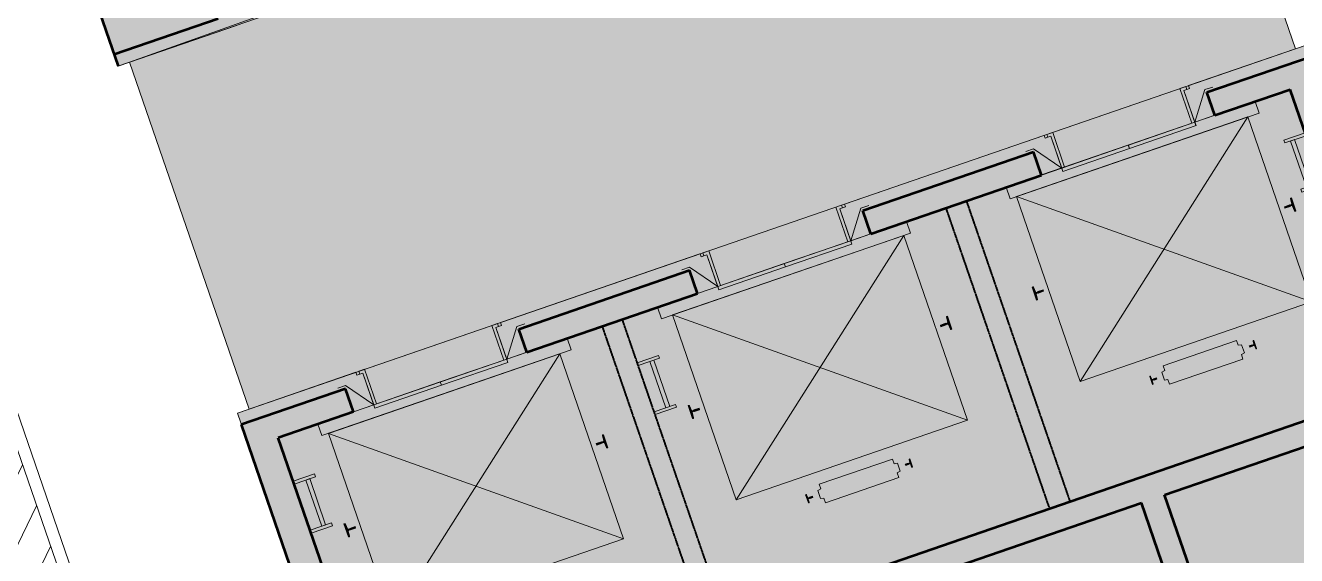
# Model space of a CAD drawing. Extents: x 760773 to 1075934, y 719259 to 1013331.
# Drawn here: x 797774 to 808167, y 784119 to 788456 of the extents above; entities that cross this region are included whole.
import ezdxf

# ---------------------------------------------------------------- set-up
doc = ezdxf.new("R2010")
doc.units = 0
doc.header["$MEASUREMENT"] = 0
doc.linetypes.add('DGN2', pattern=[0.82956, 0.41478, -0.41478])
for name, color, linetype, lineweight in [('27', 7, 'Continuous', 0), ('A-WALL', 2, 'Continuous', 0), ('Border', 7, 'Continuous', 0), ('spare0', 7, 'Continuous', 0), ('spare5', 7, 'Continuous', 0)]:
    doc.layers.add(name, color=color, linetype=linetype, lineweight=lineweight)
doc.layers.add('e-b-shell', color=253, linetype='Continuous')

# ---------------------------------------------------------------- blocks, each defined once
blk = doc.blocks.new('15LBRA1')
at = {"layer": 'Border', "linetype": 'Continuous'}
h = blk.add_hatch(color=3, dxfattribs=at)
edge = h.paths.add_edge_path()
edge.add_line((5.25, -2.5), (5.5, -2.5))
edge.add_line((5.5, -2.5), (5.5, 2.5))
edge.add_line((5.5, 2.5), (5.25, 2.5))
edge.add_line((5.25, 2.5), (5.25, 2.5))
edge.add_arc((5.25, 2.25), 0.25, 90.0011, 176.0534)
edge.add_line((5, 2.27), (5, 2.27))
edge.add_line((5, 2.27), (4.88, 0.44))
edge.add_line((4.88, 0.44), (4.88, 0.44))
edge.add_arc((4.63, 0.44), 0.25, -90.0091, 0.0091, ccw=False)
edge.add_line((4.62, 0.19), (4.62, 0.19))
edge.add_line((4.62, 0.19), (4.1, 0.19))
edge.add_line((4.1, 0.19), (4.1, 0.19))
edge.add_arc((4.1, 0.29), 0.1, 180.0113, 269.9887, ccw=False)
edge.add_line((4, 0.29), (4, 0.29))
edge.add_line((4, 0.29), (4, 0.31))
edge.add_line((4, 0.31), (2, 0.31))
edge.add_line((2, 0.31), (2, -0.31))
edge.add_line((2, -0.31), (4, -0.31))
edge.add_line((4, -0.31), (4, -0.29))
edge.add_line((4, -0.29), (4, -0.29))
edge.add_arc((4.1, -0.29), 0.1, 90.0113, 179.9887, ccw=False)
edge.add_line((4.1, -0.19), (4.1, -0.19))
edge.add_line((4.1, -0.19), (4.62, -0.19))
edge.add_line((4.62, -0.19), (4.62, -0.19))
edge.add_arc((4.63, -0.44), 0.25, -0.0091, 90.0091, ccw=False)
edge.add_line((4.88, -0.44), (4.88, -0.44))
edge.add_line((4.88, -0.44), (5, -2.27))
edge.add_line((5, -2.27), (5, -2.27))
edge.add_arc((5.25, -2.25), 0.25, 183.9471, 269.9993)
at = {"color": 0, "linetype": 'ByBlock', "lineweight": -2, "flags": 128}
for points in [[(5.25, -2.5), (5.5, -2.5), (5.5, 2.5), (5.25, 2.5), (5.25, 2.5, 0.394174), (5, 2.27), (5, 2.27), (4.88, 0.44), (4.88, 0.44, -0.414307), (4.62, 0.19), (4.62, 0.19), (4.1, 0.19), (4.1, 0.19, -0.414098), (4, 0.29), (4, 0.29), (4, 0.31), (2, 0.31), (2, -0.31), (4, -0.31), (4, -0.29), (4, -0.29, -0.414098), (4.1, -0.19), (4.1, -0.19), (4.62, -0.19), (4.62, -0.19, -0.414307), (4.88, -0.44), (4.88, -0.44), (5, -2.27), (5, -2.27, 0.394174), (5.25, -2.5)], [(4, -0.29), (4, -0.31), (2, -0.31), (2, 0.31), (4, 0.31), (4, 0.29), (4, 0.29), (4, 0.29, 0.414098), (4.1, 0.19), (4.1, 0.19), (4.62, 0.19), (4.62, 0.19, 0.414307), (4.88, 0.44), (4.88, 0.44), (5, 2.27), (5, 2.27, -0.394174), (5.25, 2.5), (5.25, 2.5), (5.5, 2.5), (5.5, -2.5), (5.25, -2.5), (5.25, -2.5), (5.25, -2.5, -0.394174), (5, -2.27), (5, -2.27), (4.88, -0.44), (4.88, -0.44, 0.414307), (4.62, -0.19), (4.62, -0.19), (4.1, -0.19), (4.1, -0.19, 0.414098), (4, -0.29)]]:
    blk.add_lwpolyline(points, format="xyb", dxfattribs=at)
blk = doc.blocks.new('CAT3')
at = {"layer": 'e-b-shell', "lineweight": 0, "flags": 128}
for points in [[(0.182, 0.036), (0.174, 0.06), (0, 0), (0.008, -0.024), (0.182, 0.036)], [(0.233, -0.369), (0.103, 0.009), (0.135, 0.02), (0.265, -0.358), (0.233, -0.369)], [(0.32, -0.365), (0.312, -0.342), (0.138, -0.402), (0.147, -0.425), (0.32, -0.365)]]:
    blk.add_lwpolyline(points, dxfattribs=at)
blk = doc.blocks.new('CAT4')
at = {"layer": 'e-b-shell', "lineweight": 0, "flags": 128}
for points in [[(0.182, 0.036), (0.174, 0.06), (0, 0), (0.008, -0.023), (0.182, 0.036)], [(0.233, -0.369), (0.103, 0.009), (0.135, 0.02), (0.265, -0.358), (0.233, -0.369)], [(0.32, -0.365), (0.312, -0.342), (0.138, -0.402), (0.146, -0.425), (0.32, -0.365)]]:
    blk.add_lwpolyline(points, dxfattribs=at)
blk = doc.blocks.new('CAT5')
at = {"layer": 'e-b-shell', "lineweight": 0, "flags": 128}
for points in [[(-0.166, -0.083), (-0.174, -0.06), (0, 0), (0.008, -0.024), (-0.166, -0.083)], [(0.044, -0.434), (-0.086, -0.056), (-0.118, -0.067), (0.012, -0.445), (0.044, -0.434)], [(-0.027, -0.485), (-0.035, -0.462), (0.138, -0.402), (0.147, -0.425), (-0.027, -0.485)]]:
    blk.add_lwpolyline(points, dxfattribs=at)

msp = doc.modelspace()

# ---------------------------------------------------------------- hatches: boundary and pattern name
at = {"layer": '27', "lineweight": 0, "true_color": 0x636466}
h = msp.add_hatch(dxfattribs=at)
h.set_pattern_fill('ANSI31', color=251, scale=2000)
h.set_pattern_definition([(244, (811611.96, 819556.77), (224.6985, -109.5928), [])])
h.paths.add_polyline_path([(808593.72057, 758588.67064), (805848.07153, 766564.93363), (804239.35759, 766013.22891), (803354.46909, 768578.02079), (802410.91258, 768253.11555), (801144.23579, 771931.81204), (802089.76907, 772257.38526), (799709.34075, 779170.65106), (798763.82232, 778845.08296), (798047.57238, 780925.22382), (798993.09081, 781250.79193), (797724.38882, 784935.37005), (787062.84354, 781264.30566), (796325.63848, 754364.26354)])
at = {"layer": 'spare0', "linetype": 'Continuous', "true_color": 0xffd2b6}
h = msp.add_hatch(color=254, dxfattribs=at)
edge = h.paths.add_edge_path()
edge.add_line((807807.74687, 785831.88721), (807807.48641, 785832.64364))
edge.add_line((807807.48641, 785832.64364), (807807.68224, 785832.91327))
edge.add_arc((807808.8637, 785833.32017), 1.24956, 108.995543409, 199.004043411, ccw=False)
edge.add_line((807808.45697, 785834.50168), (807808.47834, 785834.67739))
edge.add_line((807808.47834, 785834.67739), (807819.8246, 785838.58415))
edge.add_line((807819.8246, 785838.58415), (807820.09184, 785838.50784))
edge.add_arc((807820.90571, 785836.14486), 2.49922, 22.452314659, 109.004936883, ccw=False)
edge.add_line((807823.21548, 785837.09935), (807822.87521, 785837.09624))
edge.add_line((807822.87521, 785837.09624), (807832.98293, 785812.65545))
edge.add_line((807832.98293, 785812.65545), (807833.37196, 785812.52716))
edge.add_arc((807835.68173, 785813.48165), 2.49922, 202.45231865, 289.004940873)
edge.add_line((807836.4956, 785811.11866), (807836.78999, 785811.42799))
edge.add_line((807836.78999, 785811.42799), (807839.81564, 785812.46979))
edge.add_line((807839.81564, 785812.46979), (807817.15632, 785878.27798))
edge.add_line((807817.15632, 785878.27798), (807814.13066, 785877.23618))
edge.add_line((807814.13066, 785877.23618), (807813.71519, 785877.27857))
edge.add_arc((807814.52861, 785874.91543), 2.49922, 108.994099951, 195.547911064)
edge.add_line((807812.12085, 785874.24553), (807811.88633, 785873.92512))
edge.add_line((807811.88633, 785873.92512), (807818.96843, 785848.44249))
edge.add_line((807818.96843, 785848.44249), (807819.2454, 785848.62941))
edge.add_arc((807816.83763, 785847.95954), 2.49922, -71.005338977, 15.547283245, ccw=False)
edge.add_line((807817.65108, 785845.59641), (807817.48054, 785845.39189))
edge.add_line((807817.48054, 785845.39189), (807806.13429, 785841.48511))
edge.add_line((807806.13429, 785841.48511), (807806.01621, 785841.59024))
edge.add_arc((807805.60931, 785842.7717), 1.24956, 198.995519436, 289.004019434, ccw=False)
edge.add_line((807804.4278, 785842.36497), (807804.10056, 785842.47702))
edge.add_line((807804.10056, 785842.47702), (807803.84011, 785843.23348))
edge.add_line((807803.84011, 785843.23348), (807780.39125, 785835.15946))
edge.add_line((807780.39125, 785835.15946), (807784.29801, 785823.8132))
edge.add_line((807784.29801, 785823.8132), (807807.74687, 785831.88721))
h = msp.add_hatch(color=254, dxfattribs=at)
edge = h.paths.add_edge_path()
edge.add_line((806998.25735, 785565.85217), (806998.5178, 785565.09571))
edge.add_line((806998.5178, 785565.09571), (806998.69485, 785564.93195))
edge.add_arc((806997.51339, 785564.52505), 1.24956, -71.004435407, 19.004064592, ccw=False)
edge.add_line((806997.92012, 785563.34354), (806998.28228, 785563.32244))
edge.add_line((806998.28228, 785563.32244), (806986.17961, 785559.15519))
edge.add_line((806986.17961, 785559.15519), (806986.28526, 785559.33738))
edge.add_arc((806985.47139, 785561.70036), 2.49922, 202.452324565, 289.004946788, ccw=False)
edge.add_line((806983.16162, 785560.74587), (806983.12904, 785560.6431))
edge.add_line((806983.12904, 785560.6431), (806973.02129, 785585.08391))
edge.add_line((806973.02129, 785585.08391), (806973.00513, 785585.31806))
edge.add_arc((806970.69536, 785584.36357), 2.49922, 22.452334647, 109.00495687)
edge.add_line((806969.88149, 785586.72656), (806969.97067, 785586.57183))
edge.add_line((806969.97067, 785586.57183), (806966.18861, 785585.26959))
edge.add_line((806966.18861, 785585.26959), (806988.84795, 785519.46138))
edge.add_line((806988.84795, 785519.46138), (806992.63, 785520.7636))
edge.add_line((806992.63, 785520.7636), (806992.6619, 785520.56665))
edge.add_arc((806991.84848, 785522.92979), 2.49922, 288.994111827, 375.547922938)
edge.add_line((806994.25624, 785523.59969), (806994.11789, 785523.81427))
edge.add_line((806994.11789, 785523.81427), (806987.03583, 785549.29685))
edge.add_line((806987.03583, 785549.29685), (806987.13169, 785549.21581))
edge.add_arc((806989.53946, 785549.88568), 2.49922, 108.994665568, 195.54728779, ccw=False)
edge.add_line((806988.72602, 785552.24882), (806988.52369, 785552.34748))
edge.add_line((806988.52369, 785552.34748), (807000.62633, 785556.51471))
edge.add_line((807000.62633, 785556.51471), (807000.36088, 785556.25497))
edge.add_arc((807000.76778, 785555.07352), 1.24956, 18.995571372, 109.004071368, ccw=False)
edge.add_line((807001.94929, 785555.48025), (807001.90368, 785555.26234))
edge.add_line((807001.90368, 785555.26234), (807002.16415, 785554.5059))
edge.add_line((807002.16415, 785554.5059), (807025.61301, 785562.57988))
edge.add_line((807025.61301, 785562.57988), (807021.70621, 785573.92618))
edge.add_line((807021.70621, 785573.92618), (806998.25735, 785565.85217))
h = msp.add_hatch(color=254, dxfattribs=at)
edge = h.paths.add_edge_path()
edge.add_line((804990.85538, 784874.65208), (804991.11586, 784873.89563))
edge.add_line((804991.11586, 784873.89563), (804991.07716, 784873.65759))
edge.add_arc((804992.25868, 784874.06432), 1.24956, 198.995716412, 289.004216413)
edge.add_line((804992.66558, 784872.88286), (804992.39319, 784872.64327))
edge.add_line((804992.39319, 784872.64327), (805004.49584, 784876.81054))
edge.add_line((805004.49584, 784876.81054), (805004.30043, 784876.88906))
edge.add_arc((805003.48698, 784879.25219), 2.49922, 288.994850132, 375.547472356)
edge.add_line((805005.89475, 784879.92207), (805005.98369, 784879.86114))
edge.add_line((805005.98369, 784879.86114), (804998.90153, 784905.34373))
edge.add_line((804998.90153, 784905.34373), (804998.7701, 784905.5382))
edge.add_arc((805001.17787, 784906.20808), 2.49922, 108.994867032, 195.547489253, ccw=False)
edge.add_line((805000.36442, 784908.57121), (805000.38941, 784908.39438))
edge.add_line((805000.38941, 784908.39438), (805004.17146, 784909.69665))
edge.add_line((805004.17146, 784909.69665), (805026.831, 784843.88851))
edge.add_line((805026.831, 784843.88851), (805023.04898, 784842.58624))
edge.add_line((805023.04898, 784842.58624), (805023.1451, 784842.41139))
edge.add_arc((805022.33119, 784844.77437), 2.49922, 202.451903742, 289.005714854, ccw=False)
edge.add_line((805020.02142, 784843.8199), (805019.99833, 784844.07416))
edge.add_line((805019.99833, 784844.07416), (805009.89051, 784868.51491))
edge.add_line((805009.89051, 784868.51491), (805009.86486, 784868.39202))
edge.add_arc((805007.55509, 784867.43753), 2.49922, 22.452544148, 109.005166369)
edge.add_line((805006.74122, 784869.80051), (805006.83991, 784870.00283))
edge.add_line((805006.83991, 784870.00283), (804994.73728, 784865.83556))
edge.add_line((804994.73728, 784865.83556), (804995.10637, 784865.79431))
edge.add_arc((804995.5131, 784864.6128), 1.24956, 108.995768517, 199.004268519)
edge.add_line((804994.33164, 784864.20589), (804994.50174, 784864.06226))
edge.add_line((804994.50174, 784864.06226), (804994.7622, 784863.30581))
edge.add_line((804994.7622, 784863.30581), (804971.31338, 784855.23173))
edge.add_line((804971.31338, 784855.23173), (804967.40654, 784866.57801))
edge.add_line((804967.40654, 784866.57801), (804990.85538, 784874.65208))
h = msp.add_hatch(color=254, dxfattribs=at)
edge = h.paths.add_edge_path()
edge.add_line((804189.18041, 784585.92179), (804188.91996, 784586.67821))
edge.add_line((804188.91996, 784586.67821), (804188.59964, 784586.77011))
edge.add_arc((804187.41813, 784586.36338), 1.24956, 18.995761485, 109.004261485)
edge.add_line((804187.01122, 784587.54484), (804186.88621, 784587.67014))
edge.add_line((804186.88621, 784587.67014), (804175.53997, 784583.7633))
edge.add_line((804175.53997, 784583.7633), (804175.37638, 784583.53864))
edge.add_arc((804176.18983, 784581.17551), 2.49922, 108.994859793, 195.547482013)
edge.add_line((804173.78206, 784580.50563), (804174.0521, 784580.71267))
edge.add_line((804174.0521, 784580.71267), (804181.13429, 784555.23011))
edge.add_line((804181.13429, 784555.23011), (804180.9067, 784554.8895))
edge.add_arc((804178.49894, 784554.21962), 2.49922, -71.005140118, 15.547482103, ccw=False)
edge.add_line((804179.31239, 784551.85649), (804178.88997, 784551.919))
edge.add_line((804178.88997, 784551.919), (804175.86431, 784550.87719))
edge.add_line((804175.86431, 784550.87719), (804153.20477, 784616.6853))
edge.add_line((804153.20477, 784616.6853), (804156.23042, 784617.72712))
edge.add_line((804156.23042, 784617.72712), (804156.53171, 784618.01631))
edge.add_arc((804157.34561, 784615.65333), 2.49922, 22.451881473, 109.005692585, ccw=False)
edge.add_line((804159.65539, 784616.6078), (804160.03746, 784616.4997))
edge.add_line((804160.03746, 784616.4997), (804170.14528, 784592.0589))
edge.add_line((804170.14528, 784592.0589), (804169.81195, 784592.03568))
edge.add_arc((804172.12171, 784592.99017), 2.49922, 202.452498436, 289.005120656)
edge.add_line((804172.93559, 784590.62719), (804173.19588, 784590.57103))
edge.add_line((804173.19588, 784590.57103), (804184.54212, 784594.47785))
edge.add_line((804184.54212, 784594.47785), (804184.57044, 784594.63339))
edge.add_arc((804184.16371, 784595.81491), 1.24956, 288.995730475, 379.004230476)
edge.add_line((804185.34516, 784596.22181), (804185.53405, 784596.51157))
edge.add_line((804185.53405, 784596.51157), (804185.27357, 784597.26802))
edge.add_line((804185.27357, 784597.26802), (804208.72241, 784605.34209))
edge.add_line((804208.72241, 784605.34209), (804212.62925, 784593.99585))
edge.add_line((804212.62925, 784593.99585), (804189.18041, 784585.92179))
at = {"layer": 'spare5', "linetype": 'Continuous', "true_color": 0x7f7f7f}
for points in [[(798530.57828, 788121.87453), (792906.48599, 804455.65598), (801652.68868, 807467.21508), (807276.79282, 791133.36317)], [(799601.81588, 785317.93), (798625.15304, 788154.36484), (807149.21059, 791195.1953), (808158.43025, 788264.2086)], [(804431.60603, 770984.43485), (799507.39531, 785285.38118), (808253.47713, 788296.89865), (813177.68784, 773995.95233)]]:
    msp.add_hatch(color=8, dxfattribs=at).paths.add_polyline_path(points)

# ---------------------------------------------------------------- linework, layer by layer
at = {"layer": 'A-WALL', "color": 2, "linetype": 'Continuous', "lineweight": 0, "ltscale": 0.001}
msp.add_line((799088.65611, 781280.34228), (796744.56575, 788088.13821), dxfattribs=at)
msp.add_lwpolyline([(796682.57071, 787961.02954), (798961.54744, 781342.33732)], dxfattribs=at)
at = {"layer": 'spare0', "color": 1, "linetype": 'Continuous', "lineweight": 53}
for p, q in [((797114.44357, 792235.0217), (798530.70026, 788121.87926)), ((799349.35304, 788509.52297), (798498.14345, 788216.43111)), ((807434.81871, 787909.2401), (808286.037, 788202.33792)), ((807499.92789, 787720.14826), (807434.81492, 787909.25113)), ((807499.92779, 787720.14857), (807434.81521, 787909.25028)), ((807499.93202, 787720.13628), (808114.75967, 787931.83831)), ((808961.23651, 785473.48989), (808114.75967, 787931.83831)), ((804621.86267, 786940.67491), (806017.02183, 787421.06164)), ((806082.1333, 787231.96315), (806017.02032, 787421.06602)), ((804686.97598, 786751.57108), (806082.13514, 787231.95781)), ((804686.97488, 786751.57425), (804621.86191, 786940.67712)), ((801808.94253, 785972.11574), (803204.0667, 786452.49297)), ((803269.17942, 786263.39084), (803204.06644, 786452.49371)), ((803269.17968, 786263.3901), (803204.0667, 786452.49297)), ((801874.05471, 785783.01516), (803269.17968, 786263.3901)), ((801874.05521, 785783.01372), (801808.94223, 785972.11659)), ((801874.05547, 785783.01298), (801808.94249, 785972.11585)), ((800391.15139, 785483.92059), (799539.95214, 785190.82932)), ((800456.26, 785294.83039), (800391.14702, 785483.93326)), ((800687.899, 782624.78158), (808961.23651, 785473.48989)), ((800456.26437, 785294.81771), (799841.42812, 785083.11272)), ((807088.01555, 784616.92366), (809026.32955, 785284.35075)), ((801633.41608, 779110.97091), (799539.95214, 785190.82932)), ((800687.899, 782624.78158), (799841.42812, 785083.11272)), ((800753.02449, 782435.65576), (806898.91221, 784551.80894)), ((807940.72814, 781526.12364), (806898.91221, 784551.80894)), ((808129.83207, 781591.23664), (807088.01555, 784616.92366))]:
    msp.add_line(p, q, dxfattribs=at)
at = {"layer": 'spare0', "color": 21, "linetype": 'Continuous', "lineweight": 0, "true_color": 0xffa848}
for p, q in [((799499.60762, 788455.49727), (798530.69995, 788121.87915)), ((807284.56842, 787963.26686), (808253.4802, 788296.88978)), ((807292.50667, 787939.38583), (807284.31337, 787963.18104)), ((807344.08291, 787636.01821), (807245.23072, 787923.1075)), ((807334.70662, 787663.24916), (807245.23072, 787923.1075)), ((807268.86869, 787931.24667), (807292.50667, 787939.38583)), ((804472.11259, 786994.87433), (806101.70077, 787555.98058)), ((806110.60836, 787532.42588), (806102.41337, 787556.22595)), ((806134.24633, 787540.56504), (806110.60836, 787532.42588)), ((806256.73656, 787261.61492), (806157.88431, 787548.7042)), ((806247.36022, 787288.84586), (806157.88431, 787548.7042)), ((804531.12991, 786667.44419), (804432.2777, 786954.5335)), ((804521.75361, 786694.67516), (804432.2777, 786954.5335)), ((804455.91568, 786962.67266), (804479.55366, 786970.81182)), ((804479.55366, 786970.81182), (804471.35782, 786994.61443)), ((801658.68014, 786026.13854), (803289.24617, 786587.58447)), ((803297.65448, 786563.85356), (803289.45818, 786587.65747)), ((803321.29245, 786571.99273), (803297.65448, 786563.85356)), ((803443.78268, 786293.0426), (803344.93043, 786580.13189)), ((803434.40634, 786320.27355), (803344.93043, 786580.13189)), ((801718.21023, 785698.88366), (801619.35804, 785985.97296)), ((801708.83394, 785726.11462), (801619.35804, 785985.97296)), ((801642.99601, 785994.11212), (801666.63399, 786002.25129)), ((801666.63399, 786002.25129), (801658.43773, 786026.05507)), ((800475.81817, 785618.83575), (799507.39531, 785285.38118)), ((800484.73506, 785595.29311), (800476.54281, 785619.08526)), ((800508.37303, 785603.43227), (800484.73506, 785595.29311)), ((800630.86325, 785324.48215), (800532.01102, 785611.57144)), ((800621.48692, 785351.7131), (800532.01102, 785611.57144))]:
    msp.add_line(p, q, dxfattribs=at)
at = {"layer": 'spare0', "color": 254, "linetype": 'Continuous', "lineweight": 0, "true_color": 0xffd2b6}
for p, q in [((807213.39635, 787938.77251), (807260.67231, 787955.05083)), ((807268.86869, 787931.24667), (807260.67231, 787955.05083)), ((807311.06563, 787655.11868), (807213.39635, 787938.77251)), ((807268.86869, 787931.24667), (807245.23072, 787923.1075)), ((807827.91235, 787833.54495), (807860.61473, 787738.56925)), ((807860.61473, 787738.56925), (805824.24895, 787037.40009)), ((806399.01284, 785543.11419), (807769.13614, 787707.08037)), ((807334.70662, 787663.24916), (807499.92789, 787720.14826)), ((806173.3259, 787580.64753), (806126.04995, 787564.3692)), ((806134.24633, 787540.56504), (806126.04995, 787564.3692)), ((806134.24633, 787540.56504), (806157.88431, 787548.7042)), ((806270.99522, 787296.99372), (806173.3259, 787580.64753)), ((806247.36022, 787288.84586), (806082.1333, 787231.96315)), ((805791.69309, 787131.95027), (805824.24895, 787037.40009)), ((808290.04816, 786194.25579), (805878.10082, 787055.93876)), ((804400.44334, 786970.1985), (804447.7193, 786986.47683)), ((804498.11262, 786686.54467), (804400.44334, 786970.1985)), ((804455.91568, 786962.67266), (804432.2777, 786954.5335)), ((804455.91568, 786962.67266), (804447.7193, 786986.47683)), ((804977.46148, 786851.5894), (805010.0177, 786757.03934)), ((802973.65432, 786055.86319), (805010.0177, 786757.03934)), ((803586.0254, 784574.53986), (804956.16823, 786738.49368)), ((804521.75361, 786694.67516), (804686.97488, 786751.57425)), ((803360.37202, 786612.07522), (803313.09607, 786595.79689)), ((803321.29245, 786571.99273), (803313.09607, 786595.79689)), ((803458.04134, 786328.42141), (803360.37202, 786612.07522)), ((803321.29245, 786571.99273), (803344.93043, 786580.13189)), ((803434.40634, 786320.27355), (803269.17942, 786263.39084)), ((802940.9516, 786150.83876), (802973.65432, 786055.86319)), ((805477.0666, 785225.6644), (803065.12703, 786087.36914)), ((801587.52367, 786001.63796), (801634.79963, 786017.91629)), ((801685.19295, 785717.98414), (801587.52367, 786001.63796)), ((801642.99601, 785994.11212), (801619.35804, 785985.97296)), ((801642.99601, 785994.11212), (801634.79963, 786017.91629)), ((802202.02703, 785896.40804), (802234.7294, 785801.43234)), ((802234.7294, 785801.43234), (800198.36362, 785100.26318)), ((800773.12751, 783605.97727), (802143.25081, 785769.94347)), ((801708.83394, 785726.11462), (801874.05521, 785783.01372)), ((800547.45261, 785643.51477), (800500.17665, 785627.23644)), ((800508.37303, 785603.43227), (800500.17665, 785627.23644)), ((800508.37303, 785603.43227), (800532.01102, 785611.57144)), ((800645.12192, 785359.86096), (800547.45261, 785643.51477)), ((800621.48692, 785351.7131), (800456.26, 785294.83039)), ((800165.80776, 785194.81337), (800198.36362, 785100.26318)), ((802664.16283, 784257.11889), (800252.21549, 785118.80186))]:
    msp.add_line(p, q, dxfattribs=at)
at = {"layer": 'spare0', "color": 1, "linetype": 'Continuous', "lineweight": 0}
for p, q in [((808961.23651, 785473.48989), (808114.75967, 787931.83831)), ((806082.61816, 787232.12584), (807500.89544, 787720.47977)), ((804687.45943, 786751.73683), (803269.17932, 786263.39114)), ((800456.74487, 785294.99308), (801875.02215, 785783.347))]:
    msp.add_line(p, q, dxfattribs=at)
at = {"layer": 'spare0', "color": 1, "linetype": 'DGN2', "lineweight": 40}
for p, q in [((805467.32242, 787020.26223), (806313.79157, 784561.91117)), ((806148.30822, 784504.93129), (805301.83522, 786963.28104)), ((802488.89067, 785994.71806), (803335.36371, 783536.36817)), ((803500.85323, 783593.34911), (802654.3799, 786051.69981))]:
    msp.add_line(p, q, dxfattribs=at)
at = {"layer": 'spare0', "color": 254, "linetype": 'Continuous', "lineweight": 13, "true_color": 0xffd2b6, "flags": 128}
for points in [[(807334.70662, 787663.24916), (807418.56434, 787930.05717), (807483.46729, 787951.55203)], [(806247.36022, 787288.84586), (806017.01657, 787447.46626), (805952.6387, 787424.44642)], [(804521.75361, 786694.67516), (804605.61133, 786961.48316), (804670.51428, 786982.97802)], [(803434.40634, 786320.27355), (803204.06269, 786478.89394), (803139.68482, 786455.8741)], [(801708.83394, 785726.11462), (801792.69166, 785992.92262), (801857.59461, 786014.41749)], [(800621.48692, 785351.7131), (800391.14327, 785510.33349), (800326.7654, 785487.31365)]]:
    msp.add_lwpolyline(points, dxfattribs=at)
at = {"layer": 'spare0', "color": 254, "linetype": 'Continuous', "lineweight": 0, "true_color": 0xffd2b6, "flags": 128}
for points in [[(806399.01284, 785543.11419), (805878.10082, 787055.93876), (807769.13614, 787707.08037), (808290.04816, 786194.25579), (806399.01284, 785543.11419)], [(807335.67428, 787663.58036), (806792.0008, 787476.37962), (806801.37707, 787449.14864), (807345.05057, 787636.3494), (807335.67428, 787663.58036)], [(806247.84377, 787289.01236), (806791.51724, 787476.21312), (806800.89361, 787448.98218), (806257.22011, 787261.78142), (806247.84377, 787289.01236)], [(805477.0666, 785225.6644), (804956.16823, 786738.49368), (803065.12703, 786087.36914), (803586.0254, 784574.53986), (805477.0666, 785225.6644)], [(804522.23684, 786694.84155), (803978.56336, 786507.64081), (803987.93964, 786480.40983), (804531.61314, 786667.61059), (804522.23684, 786694.84155)], [(803434.40634, 786320.27355), (803978.07981, 786507.4743), (803987.45618, 786480.24336), (803443.78268, 786293.0426), (803434.40634, 786320.27355)], [(807728.83593, 785726.8755), (807128.99828, 785520.33711), (807115.97566, 785558.15792), (807088.69481, 785553.84103), (807066.03548, 785619.64922), (807090.19091, 785633.04307), (807077.16833, 785670.86388), (807677.00598, 785877.40227), (807690.02859, 785839.58146), (807718.06587, 785844.1588), (807740.7252, 785778.35061), (807715.81332, 785764.69626), (807728.83593, 785726.8755)], [(800773.12751, 783605.97727), (800252.21549, 785118.80186), (802143.25081, 785769.94347), (802664.16283, 784257.11889), (800773.12751, 783605.97727)], [(801709.80098, 785726.4476), (801166.1275, 785539.24686), (801175.50377, 785512.01588), (801719.17727, 785699.21664), (801709.80098, 785726.4476)], [(800621.97047, 785351.8796), (801165.64394, 785539.08036), (801175.02031, 785511.84941), (800631.34681, 785324.64865), (800621.97047, 785351.8796)], [(804316.01464, 784551.75341), (804915.85159, 784758.29383), (804902.82886, 784796.1146), (804926.98426, 784809.50853), (804904.32471, 784875.31665), (804877.04388, 784870.99966), (804864.02113, 784908.82042), (804264.18418, 784702.28001), (804277.2069, 784664.45923), (804252.29509, 784650.80485), (804274.95464, 784584.99673), (804302.99193, 784589.57415), (804316.01464, 784551.75341)]]:
    msp.add_lwpolyline(points, dxfattribs=at)
for points in [[(807807.74687, 785831.88721), (807807.48641, 785832.64364), (807807.68224, 785832.91327, -0.4142570146), (807808.45697, 785834.50168), (807808.47834, 785834.67739), (807819.8246, 785838.58415), (807820.09184, 785838.50784, -0.3966985442), (807823.21548, 785837.09935), (807822.87521, 785837.09624), (807832.98293, 785812.65545), (807833.37196, 785812.52716, 0.3966985442), (807836.4956, 785811.11866), (807836.78999, 785811.42799), (807839.81564, 785812.46979), (807817.15632, 785878.27798), (807814.13066, 785877.23618), (807813.71519, 785877.27857, 0.3967045481), (807812.12085, 785874.24553), (807811.88633, 785873.92512), (807818.96843, 785848.44249), (807819.2454, 785848.62941, -0.3966985442), (807817.65108, 785845.59641), (807817.48054, 785845.39189), (807806.13429, 785841.48511), (807806.01621, 785841.59024, -0.4142570146), (807804.4278, 785842.36497), (807804.10056, 785842.47702), (807803.84011, 785843.23348), (807780.39125, 785835.15946), (807784.29801, 785823.8132), (807807.74687, 785831.88721)], [(807807.74687, 785831.88721), (807807.48641, 785832.64364), (807807.68224, 785832.91327, -0.4142570146), (807808.45697, 785834.50168), (807808.47834, 785834.67739), (807819.8246, 785838.58415), (807820.09184, 785838.50784, -0.3966985442), (807823.21548, 785837.09935), (807822.87521, 785837.09624), (807832.98293, 785812.65545), (807833.37196, 785812.52716, 0.3966985442), (807836.4956, 785811.11866), (807836.78999, 785811.42799), (807839.81564, 785812.46979), (807817.15632, 785878.27798), (807814.13066, 785877.23618), (807814.13066, 785877.23618), (807813.71519, 785877.27857, 0.3967045481), (807812.12085, 785874.24553), (807811.88633, 785873.92512), (807818.96843, 785848.44249), (807819.2454, 785848.62941, -0.3966985442), (807817.65108, 785845.59641), (807817.48054, 785845.39189), (807806.13429, 785841.48511), (807806.01621, 785841.59024, -0.4142570146), (807804.4278, 785842.36497), (807804.10056, 785842.47702), (807803.84011, 785843.23348), (807780.39125, 785835.15946), (807784.29801, 785823.8132), (807807.74687, 785831.88721)], [(806998.25735, 785565.85217), (806998.5178, 785565.09571), (806998.69485, 785564.93195, -0.4142570146), (806997.92012, 785563.34354), (806998.28228, 785563.32244), (806986.17961, 785559.15519), (806986.28526, 785559.33738, -0.3966985442), (806983.16162, 785560.74587), (806983.12904, 785560.6431), (806973.02129, 785585.08391), (806973.00513, 785585.31806, 0.3966985442), (806969.88149, 785586.72656), (806969.97067, 785586.57183), (806966.18861, 785585.26959), (806988.84795, 785519.46138), (806992.63, 785520.7636), (806992.6619, 785520.56665, 0.3967045481), (806994.25624, 785523.59969), (806994.11789, 785523.81427), (806987.03583, 785549.29685), (806987.13169, 785549.21581, -0.3966985442), (806988.72602, 785552.24882), (806988.52369, 785552.34748), (807000.62633, 785556.51471), (807000.36088, 785556.25497, -0.4142570146), (807001.94929, 785555.48025), (807001.90368, 785555.26234), (807002.16415, 785554.5059), (807025.61301, 785562.57988), (807021.70621, 785573.92618), (806998.25735, 785565.85217)], [(806998.25735, 785565.85217), (806998.5178, 785565.09571), (806998.69485, 785564.93195, -0.4142570146), (806997.92012, 785563.34354), (806998.28228, 785563.32244), (806986.17961, 785559.15519), (806986.28526, 785559.33738, -0.3966985442), (806983.16162, 785560.74587), (806983.12904, 785560.6431), (806973.02129, 785585.08391), (806973.00513, 785585.31806, 0.3966985442), (806969.88149, 785586.72656), (806969.97067, 785586.57183), (806966.18861, 785585.26959), (806988.84795, 785519.46138), (806992.63, 785520.7636), (806992.63, 785520.7636), (806992.6619, 785520.56665, 0.3967045481), (806994.25624, 785523.59969), (806994.11789, 785523.81427), (806987.03583, 785549.29685), (806987.13169, 785549.21581, -0.3966985442), (806988.72602, 785552.24882), (806988.52369, 785552.34748), (807000.62633, 785556.51471), (807000.36088, 785556.25497, -0.4142570146), (807001.94929, 785555.48025), (807001.90368, 785555.26234), (807002.16415, 785554.5059), (807025.61301, 785562.57988), (807021.70621, 785573.92618), (806998.25735, 785565.85217)], [(804990.85538, 784874.65208), (804991.11586, 784873.89563), (804991.07716, 784873.65759, 0.4142570146), (804992.66558, 784872.88286), (804992.39319, 784872.64327), (805004.49584, 784876.81054), (805004.30043, 784876.88906, 0.3966985442), (805005.89475, 784879.92207), (805005.98369, 784879.86114), (804998.90153, 784905.34373), (804998.7701, 784905.5382, -0.3966985442), (805000.36442, 784908.57121), (805000.38941, 784908.39438), (805004.17146, 784909.69665), (805026.831, 784843.88851), (805023.04898, 784842.58624), (805023.1451, 784842.41139, -0.3967045481), (805020.02142, 784843.8199), (805019.99833, 784844.07416), (805009.89051, 784868.51491), (805009.86486, 784868.39202, 0.3966985442), (805006.74122, 784869.80051), (805006.83991, 784870.00283), (804994.73728, 784865.83556), (804995.10637, 784865.79431, 0.4142570146), (804994.33164, 784864.20589), (804994.50174, 784864.06226), (804994.7622, 784863.30581), (804971.31338, 784855.23173), (804967.40654, 784866.57801), (804990.85538, 784874.65208)], [(804990.85538, 784874.65208), (804991.11586, 784873.89563), (804991.07716, 784873.65759, 0.4142570146), (804992.66558, 784872.88286), (804992.39319, 784872.64327), (805004.49584, 784876.81054), (805004.30043, 784876.88906, 0.3966985442), (805005.89475, 784879.92207), (805005.98369, 784879.86114), (804998.90153, 784905.34373), (804998.7701, 784905.5382, -0.3966985442), (805000.36442, 784908.57121), (805000.38941, 784908.39438), (805004.17146, 784909.69665), (805026.831, 784843.88851), (805023.04898, 784842.58624), (805023.04898, 784842.58624), (805023.1451, 784842.41139, -0.3967045481), (805020.02142, 784843.8199), (805019.99833, 784844.07416), (805009.89051, 784868.51491), (805009.86486, 784868.39202, 0.3966985442), (805006.74122, 784869.80051), (805006.83991, 784870.00283), (804994.73728, 784865.83556), (804995.10637, 784865.79431, 0.4142570146), (804994.33164, 784864.20589), (804994.50174, 784864.06226), (804994.7622, 784863.30581), (804971.31338, 784855.23173), (804967.40654, 784866.57801), (804990.85538, 784874.65208)], [(804189.18041, 784585.92179), (804188.91996, 784586.67821), (804188.59964, 784586.77011, 0.4142570146), (804187.01122, 784587.54484), (804186.88621, 784587.67014), (804175.53997, 784583.7633), (804175.37638, 784583.53864, 0.3966985442), (804173.78206, 784580.50563), (804174.0521, 784580.71267), (804181.13429, 784555.23011), (804180.9067, 784554.8895, -0.3966985442), (804179.31239, 784551.85649), (804178.88997, 784551.919), (804175.86431, 784550.87719), (804153.20477, 784616.6853), (804156.23042, 784617.72712), (804156.53171, 784618.01631, -0.3967045481), (804159.65539, 784616.6078), (804160.03746, 784616.4997), (804170.14528, 784592.0589), (804169.81195, 784592.03568, 0.3966985442), (804172.93559, 784590.62719), (804173.19588, 784590.57103), (804184.54212, 784594.47785), (804184.57044, 784594.63339, 0.4142570146), (804185.34516, 784596.22181), (804185.53405, 784596.51157), (804185.27357, 784597.26802), (804208.72241, 784605.34209), (804212.62925, 784593.99585), (804189.18041, 784585.92179)], [(804189.18041, 784585.92179), (804188.91996, 784586.67821), (804188.59964, 784586.77011, 0.4142570146), (804187.01122, 784587.54484), (804186.88621, 784587.67014), (804175.53997, 784583.7633), (804175.37638, 784583.53864, 0.3966985442), (804173.78206, 784580.50563), (804174.0521, 784580.71267), (804181.13429, 784555.23011), (804180.9067, 784554.8895, -0.3966985442), (804179.31239, 784551.85649), (804178.88997, 784551.919), (804175.86431, 784550.87719), (804153.20477, 784616.6853), (804156.23042, 784617.72712), (804156.23042, 784617.72712), (804156.53171, 784618.01631, -0.3967045481), (804159.65539, 784616.6078), (804160.03746, 784616.4997), (804170.14528, 784592.0589), (804169.81195, 784592.03568, 0.3966985442), (804172.93559, 784590.62719), (804173.19588, 784590.57103), (804184.54212, 784594.47785), (804184.57044, 784594.63339, 0.4142570146), (804185.34516, 784596.22181), (804185.53405, 784596.51157), (804185.27357, 784597.26802), (804208.72241, 784605.34209), (804212.62925, 784593.99585), (804189.18041, 784585.92179)]]:
    msp.add_lwpolyline(points, format="xyb", dxfattribs=at)
at = {"layer": 'spare5', "color": 8, "linetype": 'Continuous', "lineweight": 13, "true_color": 0x7f7f7f, "flags": 128}
for points in [[(798530.57828, 788121.87453), (792906.41579, 804455.62843), (801652.61848, 807467.18753), (807276.78097, 791133.43363), (798530.57828, 788121.87453)], [(799601.81588, 785317.93), (798625.15304, 788154.36484), (807149.21059, 791195.1953), (808158.43025, 788264.2086), (799601.81588, 785317.93)], [(804431.60603, 770984.43485), (799507.39531, 785285.38118), (808253.47713, 788296.89865), (813177.68784, 773995.95233), (804431.60603, 770984.43485)]]:
    msp.add_lwpolyline(points, dxfattribs=at)

# ---------------------------------------------------------------- block references
at = {"color": 7, "linetype": 'Continuous', "lineweight": 0, "xscale": 999.9999999999975, "yscale": 999.9999999999975, "zscale": 999.9999999999975}
for name, p in [('CAT5', (808236.72062, 787577.16286)), ('CAT4', (802776.52062, 785696.96286)), ('CAT3', (799963.52062, 784728.46286))]:
    msp.add_blockref(name, p, dxfattribs=at)
at = {"layer": 'spare0', "color": 254, "linetype": 'Continuous', "lineweight": 0, "true_color": 0xffd2b6, "xscale": 22.49100000000001, "yscale": 22.49100000000001, "zscale": 1000, "rotation": 18.99980405733769}
for p in [(808027.32062, 786951.86286), (805214.42062, 785983.26286), (802401.42062, 785014.76286)]:
    msp.add_blockref('15LBRA1', p, dxfattribs=at)
at = {"layer": 'spare0', "color": 254, "linetype": 'Continuous', "lineweight": 0, "true_color": 0xffd2b6, "extrusion": (0, 0, -1), "zscale": -1000}
for p, xscale, yscale, rotation in [((-806139.52062, 786301.96286), 22.49100000000007, 22.49100000000007, 341.0000000000032), ((-803326.72062, 785333.36286), 22.49100000000004, 22.49100000000004, 341.0000000000031), ((-800513.72062, 784364.76286), 22.49100000000007, 22.49100000000007, 341.0000000000032)]:
    msp.add_blockref('15LBRA1', p, dxfattribs=dict(at, xscale=xscale, yscale=yscale, rotation=rotation))

doc.saveas('drawing.dxf')
